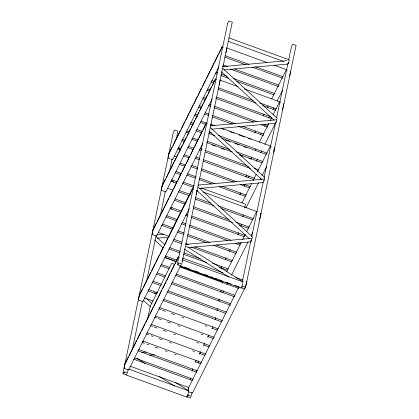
<?xml version="1.0" encoding="UTF-8"?>
<svg xmlns="http://www.w3.org/2000/svg" width="419" height="419" viewBox="0 0 419 419"><rect width="100%" height="100%" fill="white"/><g stroke="black" fill="none" stroke-linecap="round" stroke-linejoin="round"><path stroke-width="0.63" d="M124.139 372.056L123.872 373.334L124.59 371.894L126.585 372.622M129.068 355.904L132.394 348.77M143.345 287.57L146.671 280.437M157.036 222.049L160.357 214.916M166.27 177.834L169.595 170.701M172.989 145.676L176.31 138.542M128.219 369.165L127.554 372.365L126.323 374.832L122.903 373.591L173.288 132.414L174.519 129.942L177.939 131.189L176.331 138.867M132.362 349.336L142.387 301.355M146.666 280.882L156.151 235.462M160.163 216.272L165.374 191.321M169.386 172.13L172.188 158.696M133.252 347.519L136.573 340.385M147.525 279.185L150.85 272.051M161.215 213.664L164.536 206.536M170.449 169.449L173.775 162.315M177.169 137.291L180.495 130.162M137.432 339.133L140.753 332M151.709 270.8L155.03 263.666M165.395 205.279L168.716 198.15M174.634 161.064L177.955 153.935M181.348 128.911L184.674 121.777M141.612 330.748L144.937 323.615M155.889 262.414L159.21 255.286M169.575 196.899L172.9 189.765M178.813 152.678L182.134 145.55M185.528 120.525L188.854 113.392M145.791 322.363L149.117 315.235M160.068 254.029L163.389 246.901M173.754 188.513L177.08 181.38M182.993 144.298L186.319 137.165M189.713 112.14L193.033 105.007M142.617 343.02L143.015 341.113M147.792 318.246L150.311 306.179L171.664 263.357L174.718 264.468M171.612 209.076L172.01 207.175M149.976 313.983L153.296 306.849M164.248 245.649L167.574 238.516M177.939 180.128L181.259 172.995M187.173 135.913L190.498 128.78M193.892 103.755L197.213 96.621M154.155 305.598L157.476 298.464M168.428 237.264L171.753 230.131M182.118 171.743L185.439 164.609M191.352 127.528L194.678 120.394M198.072 95.37L201.398 88.241M165.997 255.894L165.599 257.779L175.98 261.556M158.335 297.212L161.655 290.079M172.612 228.879L175.933 221.745M186.298 163.358L189.624 156.229M195.537 119.143L198.857 112.014M202.251 86.99L205.577 79.856M162.514 288.827L165.84 281.694M176.792 220.494L180.112 213.365M190.477 154.978L193.803 147.844M199.716 110.757L203.037 103.629M206.436 78.604L209.757 71.471M166.694 280.442L170.02 273.314M180.971 212.108L184.297 204.98M194.657 146.592L197.983 139.459M203.896 102.377L207.222 95.244M210.616 70.219L213.936 63.086M170.879 272.057L174.199 264.928M185.151 203.728L188.477 196.595M198.842 138.207L202.162 131.074M208.075 93.992L211.401 86.859M214.795 61.834L218.121 54.7M175.058 263.677L178.379 256.543M189.336 195.343L192.656 188.21M203.021 129.822L206.342 122.688M212.26 85.607L215.581 78.473M218.975 53.449L222.3 46.32M178.489 263.059L178.222 264.337L178.939 262.902L180.935 263.624M182.532 260.152L182.773 259.005M196.207 194.694L197.045 190.671M219.132 84.957L219.97 80.935M225.851 52.799L226.689 48.782M188.052 390.408L188.718 387.208M190.32 379.535L190.593 378.252M192.059 371.218L192.593 368.657M187.979 390.948L188.702 387.502L238.82 286.994M188.718 390.917L188.047 394.132L186.612 397.013L126.219 375.036M188.084 394.63L187.681 396.552L188.403 395.112L190.394 395.84M192.033 392.383L191.363 395.583L190.132 398.05L186.717 396.809M196.176 372.554L196.71 369.993M198.182 362.959L198.58 361.037M200.052 354.003L200.45 352.08M215.109 319.488L215.507 317.581M216.969 310.594L217.367 308.688M218.959 301.067L219.357 299.161M220.818 292.174L221.216 290.267M222.678 283.281L222.939 282.013L180.212 266.463M244.204 186.094L244.602 184.187M246.058 177.2L246.592 174.66M248.053 167.673L248.315 166.401M240.883 226.103L241.281 224.217M242.852 216.675L243.25 214.79M244.691 207.871L245.482 204.1L200.921 187.89M242.402 281.416L250.955 240.469M251.756 236.635L263.116 182.255M264.185 177.137L275.545 122.762M276.613 117.645L287.973 63.269M288.639 60.069L291.446 46.635L292.677 44.168L296.097 45.409L245.712 286.586L244.481 289.058L241.061 287.811M251.285 240.029L251.081 240.993L251.494 240.171M246.749 281.421L245.744 286.245L192.421 393.179L188.43 391.728M261.027 213.088L260.016 217.911L259.434 219.079M273.707 152.39L274.712 147.567M283.061 107.599L283.951 103.352M289.66 76.017L290.666 71.193M172.13 146.928L168.977 153.254L167.967 158.078L170.245 158.911M168.81 154.061L222.133 47.122L223.269 47.536M218.854 66.825L172.528 159.739L171.387 159.325M165.411 179.086L162.258 185.413L161.252 190.236L165.809 191.897L212.14 98.984M162.09 186.219L215.413 79.28L216.555 79.694M156.177 223.301L153.019 229.628L152.013 234.451L156.57 236.112L202.901 143.198M152.851 230.434L206.174 123.495L207.316 123.909M142.486 288.822L139.333 295.149L138.328 299.973L142.884 301.633L189.215 208.714M170.983 232.011L194.207 185.444M139.166 295.95L192.489 189.016L193.63 189.43M128.214 357.156L125.056 363.483L124.05 368.306L128.036 369.757M124.888 364.284L178.211 257.35L179.353 257.764M182.103 261.1L182.674 259.948L243.067 281.924L242.397 285.14L240.962 288.015L180.568 266.044M128.607 369.961L180.767 265.363M288.23 63.164L288.644 62.342M254.762 132.865L255.637 131.116M263.216 115.922L264.09 114.167M267.291 107.741L268.165 105.986M271.664 98.973L285.941 70.34L287.083 70.753M260.524 134.452L261.105 133.284M264.599 126.271L265.473 124.522M268.679 118.09L269.553 116.341M273.052 109.328L273.926 107.573M277.132 101.147L282.668 90.043M250.96 159.178L251.835 157.429M255.328 150.416L255.915 149.248M259.408 142.235L268.736 123.532M270.192 120.614L271.648 117.692M273.104 114.769L279.222 102.498L280.363 102.912M239.815 194.662L240.689 192.908M244.188 185.895L244.769 184.727M248.268 177.714L249.143 175.959M256.428 161.352L257.591 159.016M260.796 152.584L261.671 150.835M264.876 144.403L275.367 123.369M275.849 122.442L276.257 121.62M282.066 109.93L282.94 108.175M239.862 194.804L240.726 193.059M242.014 202.812L251.63 183.527M253.086 180.605L256.292 174.178M257.455 171.842L269.988 146.713L271.124 147.127M273.686 150.096L274.545 148.373M246.021 207.903L258.554 182.778M260.304 179.269L260.885 178.101M262.048 175.765L266.709 166.416M263.666 180.757L264.075 179.934M220.944 268.291L221.813 266.542M225.296 259.56L226.166 257.811M229.361 251.41L230.23 249.666M237.777 234.53L238.647 232.786M226.579 271.837L241.145 242.617M242.606 239.699L245.225 234.436M246.681 231.518L256.297 212.234M260.283 215.041L260.859 213.889M218.933 300.303L219.514 299.135M222.719 292.708L223.594 290.954M226.799 284.527L227.674 282.773M231.461 275.178L248.069 241.868M251.274 235.441L252.73 232.519M195.296 362.184L196.16 360.45M199.334 354.081L200.486 351.766M203.66 345.403L204.818 343.088M207.704 337.3L208.856 334.985M212.03 328.622L212.894 326.883M242.03 287.554L242.748 286.119L244.743 286.842M222.898 66.563L286.853 60.697M224.008 69.921L287.926 64.06L288.749 62.415L289.283 59.854L228.889 37.878M210.516 125.841L276.367 119.803M211.626 129.199L275.545 123.333L276.362 121.688L277.095 118.179L222.892 68.454M198.129 185.114L263.986 179.075M199.245 188.471L263.158 182.611L263.98 180.966L264.714 177.452L210.511 127.727M156.811 234.776L163.913 234.127M157.277 238.191L168.899 237.128M185.748 244.392L251.599 238.353M188.084 247.634L250.777 241.883L251.599 240.239L252.332 236.73L198.124 187.005M154.113 293.164L157.34 292.865M141.727 352.442L146.247 352.023M149.892 355.15L154.417 354.736M228.345 41.355L283.579 61.452M226.574 47.871L266.861 62.531M274.188 65.196L287.005 69.863M225.082 55.669L248.886 64.332M255.6 66.778L283.071 76.771M224.835 57.146L245.586 64.699M252.301 67.14L282.825 78.248M223.343 64.945L227.617 66.501M234.331 68.941L278.892 85.157M222.484 66.197L224.317 66.862M230.419 69.083L278.645 86.628M216.11 72.22L217.938 72.885M220.991 73.995L227.098 76.216M233.2 78.437L274.712 93.542M215.251 73.472L217.084 74.137M220.745 75.467L228.68 78.358M236.615 81.244L273.853 94.794M219.855 80.029L238.165 86.691M244.272 88.912L280.285 102.021M211.93 80.6L214.371 81.49M211.071 81.857L213.512 82.742M218.362 87.828L253.155 100.487M259.874 102.933L276.351 108.93M218.116 89.305L255.962 103.074M262.676 105.515L275.498 110.181M207.745 88.985L210.191 89.876M206.892 90.237L209.332 91.127M216.623 97.103L270.952 116.87M215.764 98.355L271.926 118.787M203.566 97.37L206.007 98.261M202.707 98.622L205.153 99.513M209.39 104.373L211.223 105.038M214.271 106.154L257.004 121.699M263.719 124.144L267.992 125.695M208.531 105.625L210.364 106.295M214.025 107.625L253.705 122.065M261.032 124.726L267.746 127.172M199.386 105.756L201.827 106.641M198.527 107.007L201.581 108.118M205.21 112.758L208.872 114.094M212.533 115.424L235.729 123.862M242.444 126.308L263.813 134.08M204.352 114.01L208.625 115.565M212.286 116.901L232.43 124.228M237.924 126.229L263.567 135.557M195.207 114.141L197.648 115.026M194.348 115.393L197.401 116.503M210.616 124.244L214.889 125.8M220.996 128.02L271.051 146.236M201.031 121.143L206.525 123.144M211.406 124.92L213.24 125.585M221.782 128.696L223.615 129.361M229.722 131.582L233.991 133.137M238.877 134.913L244.371 136.913M248.032 138.244L251.086 139.354M200.172 122.395L205.666 124.396M191.022 122.521L193.468 123.411M190.168 123.778L193.217 124.888M209.123 132.043L211.569 132.933M218.283 135.374L267.118 153.144M208.877 133.52L214.984 135.74M221.698 138.181L266.259 154.396M196.846 129.529L202.34 131.524M225.537 139.967L229.811 141.522M234.698 143.298L238.966 144.854M243.853 146.629L246.906 147.739M195.992 130.78L201.487 132.781M186.843 130.906L189.283 131.796M185.984 132.158L189.037 133.268M207.384 141.318L229.973 149.536M236.075 151.757L262.938 161.53M206.53 142.57L232.168 151.898M239.49 154.564L262.079 162.782M192.667 137.909L198.161 139.909M212.203 145.021L215.256 146.131M221.358 148.352L224.411 149.463M239.673 155.014L242.721 156.125M248.828 158.345L250.662 159.011M191.808 139.166L197.302 141.161M182.663 139.291L185.104 140.182M181.804 140.543L184.858 141.653M200.151 148.588L201.984 149.258M205.038 150.369L247.158 165.694M254.48 168.359L258.753 169.91M199.297 149.845L201.125 150.51M205.399 152.066L250.572 168.501M188.487 146.294L193.981 148.295M187.628 147.546L193.122 149.546M178.484 147.677L180.924 148.562M178.201 148.206L180.641 149.096M177.625 148.928L180.678 150.039M195.972 156.973L199.638 158.309M203.299 159.639L254.574 178.295M195.113 158.225L199.386 159.78M203.053 161.116L253.715 179.547M184.308 154.679L189.802 156.68M183.449 155.931L188.943 157.932M174.304 156.062L176.745 156.947M191.792 165.358L197.899 167.579M201.56 168.915L236.353 181.574M243.68 184.24L250.394 186.68M190.933 166.61L197.648 169.056M201.314 170.386L233.666 182.16M240.38 184.601L249.535 187.932M180.128 163.064L185.622 165.065M179.269 164.316L184.763 166.317M187.612 173.744L196.155 176.855M199.821 178.185L215.083 183.737M221.798 186.183L246.215 195.065M186.754 174.995L195.301 178.106M198.962 179.437L211.784 184.103M219.106 186.769L245.356 196.317M175.943 171.45L181.437 173.445M175.09 172.701L180.584 174.702M183.433 182.129L193.808 185.905M182.574 183.381L193.562 187.377M171.764 179.835L177.258 181.83M203.032 191.986L257.36 211.752M170.905 181.087L176.399 183.082M179.248 190.509L190.236 194.51M195.437 197.564L210.699 203.115M218.021 205.781L253.427 218.666M178.394 191.766L189.383 195.762M167.584 188.215L173.078 190.216M195.191 199.035L214.114 205.923M221.442 208.589L252.573 219.917M175.069 198.894L186.057 202.896M193.086 206.614L229.104 219.718M235.818 222.159L249.247 227.046M174.21 200.146L185.198 204.147M193.452 208.311L232.519 222.526M239.233 224.966L248.388 228.303M170.889 207.279L181.877 211.276M186.465 214.109L187.686 214.554M191.96 216.11L245.068 235.431M170.03 208.531L181.018 212.533M185.607 215.361L187.44 216.026M191.101 217.361L244.209 236.683M166.71 215.665L177.698 219.661M182.286 222.494L185.947 223.825M189.608 225.16L231.12 240.26M237.835 242.706L240.888 243.816M165.851 216.916L176.839 220.913M181.427 223.746L185.701 225.302M189.362 226.632L227.821 240.626M235.148 243.292L240.029 245.068M162.525 224.05L173.513 228.046M178.106 230.879L184.208 233.1M187.869 234.431L209.846 242.428M216.56 244.869L236.704 252.201M161.671 225.302L172.659 229.298M177.247 232.131L183.962 234.572M187.623 235.907L206.546 242.79M213.261 245.235L235.85 253.453M158.345 232.43L169.334 236.431M173.922 239.259L181.862 242.151M185.523 243.481L188.576 244.591M194.678 246.812L232.524 260.587M173.068 240.516L181.61 243.622M190.771 246.953L231.67 261.838M169.742 247.645L180.123 251.421M183.784 252.757L200.266 258.753M212.475 263.195L228.345 268.967M168.883 248.896L179.871 252.898M183.538 254.228L206.735 262.671M219.551 267.332L227.486 270.224M182.653 258.099L222.945 272.759M235.761 277.42L243.088 280.086M165.563 256.03L177.158 260.251M164.704 257.282L176.305 261.503M184.213 267.008L189.707 269.003M194.589 270.784L198.863 272.34M204.97 274.56L208.023 275.671M211.071 276.781L212.904 277.446M215.345 278.336L217.178 279.002M219.011 279.667L222.06 280.777M225.726 282.107L231.22 284.108M234.881 285.444L239.155 286.994M179.693 266.924L238.909 288.471M161.383 264.415L169.925 267.526M160.524 265.667L169.072 268.778M176.373 274.057L234.97 295.379M175.514 275.309L234.724 296.856M157.204 272.8L165.746 275.906M156.345 274.052L164.887 277.163M172.188 282.443L230.79 303.765M171.334 283.694L230.544 305.242M153.019 281.186L161.566 284.291M152.165 282.437L160.707 285.543M168.009 290.828L226.611 312.15M167.15 292.08L225.752 313.402M148.839 289.566L157.387 292.677M147.98 290.817L156.528 293.929M163.829 299.213L222.431 320.535M162.97 300.465L221.572 321.787M144.047 297.731L153.207 301.062M159.649 307.593L218.252 328.915M158.791 308.85L161.231 309.735M162.452 310.18L165.505 311.291M171.612 313.512L174.66 314.622M181.987 317.288L183.821 317.953M205.184 325.725L207.017 326.396M211.899 328.171L217.393 330.172M155.47 315.978L214.067 337.3M154.611 317.23L157.052 318.121M158.272 318.566L161.325 319.676M167.427 321.897L170.481 323.007M177.808 325.673L179.636 326.338M201.005 334.111L202.833 334.781M207.719 336.557L213.213 338.552M151.285 324.364L209.888 345.685M150.431 325.615L152.872 326.506M154.092 326.951L157.146 328.061M163.248 330.282L166.301 331.392M173.628 334.058L175.456 334.723M196.82 342.496L198.653 343.161M203.534 344.942L209.029 346.937M147.106 332.749L205.708 354.071M146.247 334.001L148.693 334.891M151.133 335.776L152.961 336.441M159.068 338.662L162.122 339.778M169.444 342.438L171.277 343.109M192.64 350.881L194.474 351.546M199.355 353.322L204.849 355.322M142.926 341.134L201.529 362.456M142.067 342.386L144.508 343.271M146.954 344.161L148.782 344.827M154.889 347.047L157.937 348.158M165.264 350.823L167.097 351.489M174.419 354.155L176.252 354.825M195.175 361.707L200.67 363.708M138.747 349.514L197.349 370.841M137.888 350.771L196.49 372.093M134.562 357.899L193.164 379.221M133.708 359.151L192.311 380.473M130.382 366.285L188.985 387.606M128.937 369.165L188.11 390.697M186.319 246.225L242.936 281.699M184.302 249.038L229.052 277.074M136.919 358.324L145.163 363.488M175.393 382.427L188.587 390.691M159.236 376.377L174.707 386.072M221.342 71.722L274.11 120.127M209.437 131.44L261.723 179.4M196.574 190.273L249.342 238.678M171.423 180.086L173.822 182.286M156.161 236.725L164.798 244.644M154.611 239.993L163.242 247.912M146.179 298.202L151.935 303.482M143.188 300.151L150.384 306.75M227.637 23.417L177.253 264.593L180.673 265.84L181.904 263.368L232.283 22.191L228.868 20.95L227.637 23.417"/></g></svg>
